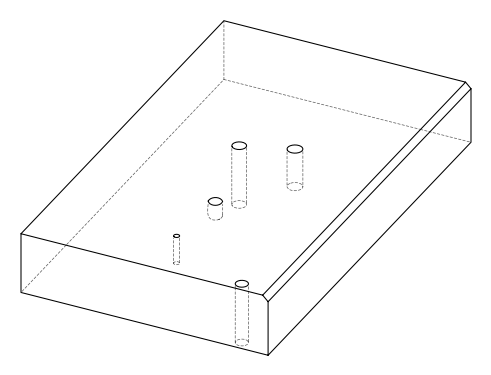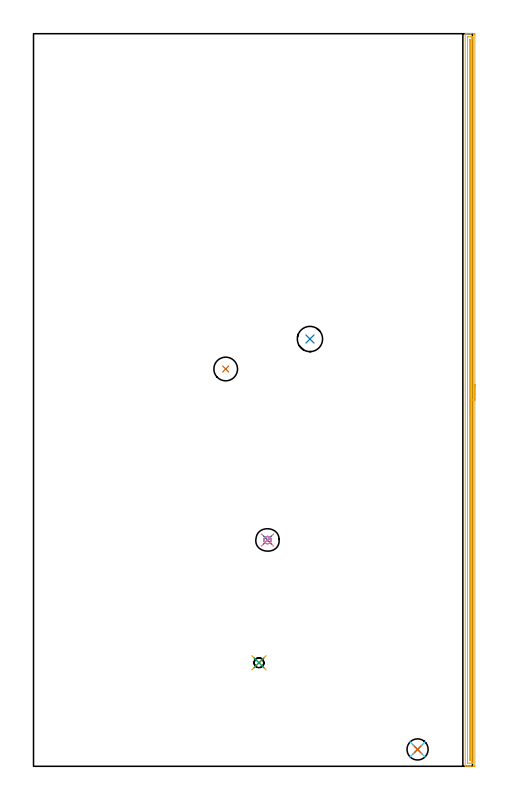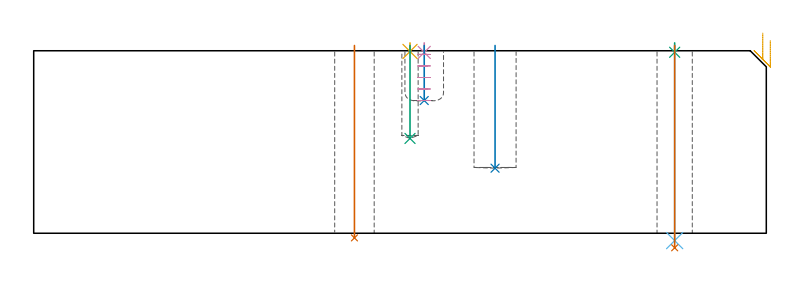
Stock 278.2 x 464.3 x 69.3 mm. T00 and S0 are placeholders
(PLAN: 11 operations, 8 tool changes, 13.2 min)
(1 INDEXABLE_INSERT_DRILL_THROUGH_HOLE_FROM_SOLID | STEP1HOLE | NXT0302_001 | 0.29 min | 12212 mm3)
(2 INDEXABLE_INSERT_DRILL_BLIND_HOLE_FROM_SOLID | STEP1POCKET | NXT0302_003 | 0.19 min | 8906 mm3)
(3 SPOT_DRILL | STEP1HOLE_1 | NXT0321_9005460120000 | 0.03 min | 3 mm3)
(4 SPOT_DRILL_1 | STEP1POCKET_1 | NXT0321_9005460120000 | 0.03 min | 1 mm3)
(5 SPOT_DRILL_2 | STEP1POCKET_2 | NXT0321_9005460120000 | 0.03 min | 0 mm3)
(6 DRILL_THROUGH_HOLE_INTO_CENTER | STEP1HOLE_1 | NXT0301_042 | 0.3 min | 2713 mm3)
(7 DRILL_TO_ENLARGE_THROUGH_HOLE | STEP1HOLE_1 | UGT0301_268 | 0.31 min | 7022 mm3)
(8 DRILL_BLIND_HOLE_INTO_CENTER | STEP1POCKET_1 | NXT0301_128 | 0.09 min | 2004 mm3)
(9 DRILL_BLIND_HOLE_INTO_CENTER_1 | STEP1POCKET_2 | NXT0301_033 | 0.14 min | 967 mm3)
(10 MILL_ROUGH_BLIND_HOLE_CONTOUR | STEP1POCKET_1 | UGT0201_089 | Spiral | 0.51 min | 1096 mm3)
(11 AREA_MILL | FG_CHAMFER_SURFACE | UGT0205_001 | 11.3 min | 8637 mm3)
(TOOL NXT0302_001 | Index. Insert Drill 15mm [880-D1500L20-05] | D15 PA176 FL75 Z2)
(TOOL NXT0302_003 | Index. Insert Drill 16mm [880-D1600L20-05] | D16 PA176 FL80 Z2)
(TOOL NXT0321_9005460120000 | NC Spot Drill, 142deg, 12mm, Carbide, Uncoated | D12 PA142 FL30 Z2)
(TOOL NXT0301_042 | Carbide Drill 7.1mm [860.1-0710-057A1-MM 2214] | D7.1 PA140 FL85 Z2)
(TOOL UGT0301_268 | Twist Drill 13.4 mm | D13.4 PA118 FL108 Z2)
(TOOL NXT0301_128 | Carbide Drill 12mm [861.1-1200-036A1-GP GC34] | D12 PA150 FL37.4 Z2)
(TOOL NXT0301_033 | Carbide Drill 6.2mm [860.1-0620-031A1-MM 2214] | D6.2 PA140 FL53 Z2)
(TOOL UGT0201_089 | End mill 10 mm | D10 R3 FL22 Z4)
(TOOL UGT0205_001 | Chamfer Mill 20 x 3 x 45 deg. | D20 FL50 Z2)
(OP 1 INDEXABLE_INSERT_DRILL_THROUGH_HOLE_FROM_SOLID)
G17 G21 G94 G90
T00 M6
G54
G17 G0 G90 X121.8 Y251.8 S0 M3
G43 Z79.3 H1
G94 G81 G98 Z-1.762 F250. R71.3
G80
M5
M2
(OP 2 INDEXABLE_INSERT_DRILL_BLIND_HOLE_FROM_SOLID)
G17 G21 G94 G90
T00 M6
G54
G17 G0 G90 X175.2 Y270.8 S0 M3
G43 Z79.3 H1
G94 G81 G98 Z24.7 F250. R71.3
G80
M5
M2
(OP 3 SPOT_DRILL)
G17 G21 G94 G90
T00 M6
G54
G17 G0 G90 X243.4 Y10.7 S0 M3
G43 Z79.3 H0
G94 G81 G98 Z68.723 F250. R72.3
G80
M5
M2
(OP 4 SPOT_DRILL_1)
G17 G21 G94 G90
T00 M6
G54
G17 G0 G90 X148.3 Y143.4 S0 M3
G43 Z79.3 H0
G94 G81 G98 Z68.667 F250. R72.3
G80
M5
M2
(OP 5 SPOT_DRILL_2)
G17 G21 G94 G90
T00 M6
G54
G17 G0 G90 X142.9 Y65.6 S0 M3
G43 Z79.3 H0
G94 G81 G98 Z69.033 F250. R72.3
G80
M5
M2
(OP 6 DRILL_THROUGH_HOLE_INTO_CENTER)
G17 G21 G94 G90
T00 M6
G54
G17 G0 G90 X243.4 Y10.7 S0 M3
G43 Z79.3 H1
G94 G73 G98 Z-2.792 F250. Q6.554 R71.3
G80
M5
M2
(OP 7 DRILL_TO_ENLARGE_THROUGH_HOLE)
G17 G21 G94 G90
T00 M6
G54
G17 G0 G90 X243.4 Y10.7 S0 M3
G43 Z79.3 H0
G94 G73 G98 Z-5.526 F250. Q12.471 R71.3
G80
M5
M2
(OP 8 DRILL_BLIND_HOLE_INTO_CENTER)
G17 G21 G94 G90
T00 M6
G54
G17 G0 G90 X148.3 Y143.4 S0 M3
G43 Z79.3 H1
G94 G81 G98 Z50.4 F250. R71.3
G80
M5
M2
(OP 9 DRILL_BLIND_HOLE_INTO_CENTER_1)
G17 G21 G94 G90
T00 M6
G54
G17 G0 G90 X142.9 Y65.6 S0 M3
G43 Z79.3 H1
G94 G81 G98 Z36. F250. R71.3
G80
M5
M2
(OP 10 MILL_ROUGH_BLIND_HOLE_CONTOUR)
G17 G21 G94 G90
T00 M6
G54
G17 G0 G90 X148.3 Y143.4 S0 M3
G43 Z79.3 H0
Z67.92
G94 G3 X148.503 Y145.547 R1.083 F250.
X145.992 Y143.84 R2.147
X147.86 Y141.092 R2.35
X145.992 Y143.84 R-2.35
X146.926 Y142.466 R1.175
X148.3 Y143.4 R1.175
G0 Z63.54
G3 X148.503 Y145.547 R1.083
X145.992 Y143.84 R2.147
X147.86 Y141.092 R2.35
X145.992 Y143.84 R-2.35
X146.926 Y142.466 R1.175
X148.3 Y143.4 R1.175
G0 Z59.16
G3 X148.503 Y145.547 R1.083
X145.992 Y143.84 R2.147
X147.86 Y141.092 R2.35
X145.992 Y143.84 R-2.35
X146.926 Y142.466 R1.175
X148.3 Y143.4 R1.175
G0 Z54.78
G3 X148.503 Y145.547 R1.083
X145.992 Y143.84 R2.147
X147.86 Y141.092 R2.35
X145.992 Y143.84 R-2.35
X146.926 Y142.466 R1.175
X148.3 Y143.4 R1.175
G0 Z50.4
G3 X148.503 Y145.547 R1.083
X145.992 Y143.84 R2.147
X147.86 Y141.092 R2.35
X145.992 Y143.84 R-2.35
X146.926 Y142.466 R1.175
X148.3 Y143.4 R1.175
G0 Z79.3
M5
M2
(OP 11 AREA_MILL)
G17 G21 G94 G90
T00 M6
G54
G17 G0 G90 X279.7 Y242.15 S1061 M3
G43 Z79.3 H0
Z73.2
G94 G1 Y242.112 Z72.328 F250.
Y241.998 Z71.463
Y241.809 Z70.612
Y241.547 Z69.78
Y241.213 Z68.974
Y240.81 Z68.2
Y240.341 Z67.464
Y239.81 Z66.772
Y239.221 Z66.129
Y238.578 Z65.54
Y237.886 Z65.008
Y237.15 Z64.54
Y236.376 Z64.137
Y235.57 Z63.803
Y234.738 Z63.541
Y233.886 Z63.352
Y233.022 Z63.238
Y232.15 Z63.2
X279.699 Y0.626 Z63.201
X279.696 Y0.209 Z63.202
X279.692 Y0.01 Z63.205
X279.286 Y0. Z63.61
X276.65 Z66.244
X275.244 Z67.652
X274.892 Z68.002
X273.931 Z68.968
X273.764 Y0.002 Z69.129
X273.602 Y0.01 Z69.289
X273.6 Y0.179 Z69.3
Y464.121
X273.602 Y464.29 Z69.288
X273.764 Y464.298 Z69.129
X273.931 Y464.3 Z68.968
X274.189 Z68.711
X274.892 Z68.002
X276.123 Z66.774
X276.65 Z66.244
X277.265 Z65.63
X279.023 Z63.874
X279.286 Y464.297 Z63.61
X279.692 Y464.29 Z63.205
X279.696 Y464.091 Z63.202
X279.699 Y463.674 Z63.201
X279.7 Y232.15 Z63.2
X278.286 Z64.614
X278.285 Y2.414 Z64.615
X278.281 Y2.03 Z64.619
X278.279 Y2.014 Z64.621
X278.251 Y2.009 Z64.649
X278.18 Y2.003 Z64.72
X278.071 Y2.001 Z64.829
X277.935 Y2. Z64.965
X276.178 Z66.722
X275.299 Z67.601
X275.095 Y2.002 Z67.805
X275.062 Y2.005 Z67.838
X275.03 Y2.009 Z67.87
X275.021 Y2.051 Z67.879
X275.016 Y2.288 Z67.884
X275.015 Y2.414 Z67.885
X275.014 Y3.184 Z67.886
X275.015 Y461.886 Z67.885
X275.019 Y462.27 Z67.881
X275.021 Y462.286 Z67.879
X275.049 Y462.291 Z67.851
X275.121 Y462.297 Z67.779
X275.229 Y462.299 Z67.671
X275.365 Y462.3 Z67.535
X277.122 Z65.778
X278.001 Z64.899
X278.205 Y462.298 Z64.695
X278.238 Y462.295 Z64.662
X278.27 Y462.291 Z64.63
X278.279 Y462.249 Z64.621
X278.284 Y462.012 Z64.616
X278.285 Y461.886 Z64.615
X278.286 Y461.116 Z64.614
Y232.15
X276.872 Z66.028
X276.871 Y4.202 Z66.029
X276.869 Y4.089 Z66.031
X276.867 Y4.034 Z66.033
X276.865 Y4.013 Z66.035
X276.841 Y4.007 Z66.059
X276.65 Y4.006 Z66.25
X276.453 Y4.01 Z66.447
X276.435 Y4.012 Z66.465
X276.433 Y4.027 Z66.467
X276.43 Y4.066 Z66.47
X276.429 Y4.126 Z66.471
X276.428 Y4.202 Z66.472
X276.429 Y460.098 Z66.471
X276.431 Y460.211 Z66.469
X276.433 Y460.266 Z66.467
X276.435 Y460.287 Z66.465
X276.459 Y460.293 Z66.441
X276.65 Y460.294 Z66.25
X276.847 Y460.29 Z66.053
X276.865 Y460.288 Z66.035
X276.867 Y460.273 Z66.033
X276.87 Y460.234 Z66.03
X276.871 Y460.174 Z66.029
X276.872 Y460.098 Z66.028
Y232.15
Y231.278 Z66.066
Y230.413 Z66.18
Y229.562 Z66.369
Y228.73 Z66.632
Y227.924 Z66.965
Y227.15 Z67.368
Y226.414 Z67.837
Y225.722 Z68.368
Y225.079 Z68.957
Y224.49 Z69.601
Y223.958 Z70.293
Y223.49 Z71.028
Y223.087 Z71.802
Y222.753 Z72.608
Y222.491 Z73.44
Y222.302 Z74.292
Y222.188 Z75.157
Y222.15 Z76.028
G0 Z79.3
M5
M2
